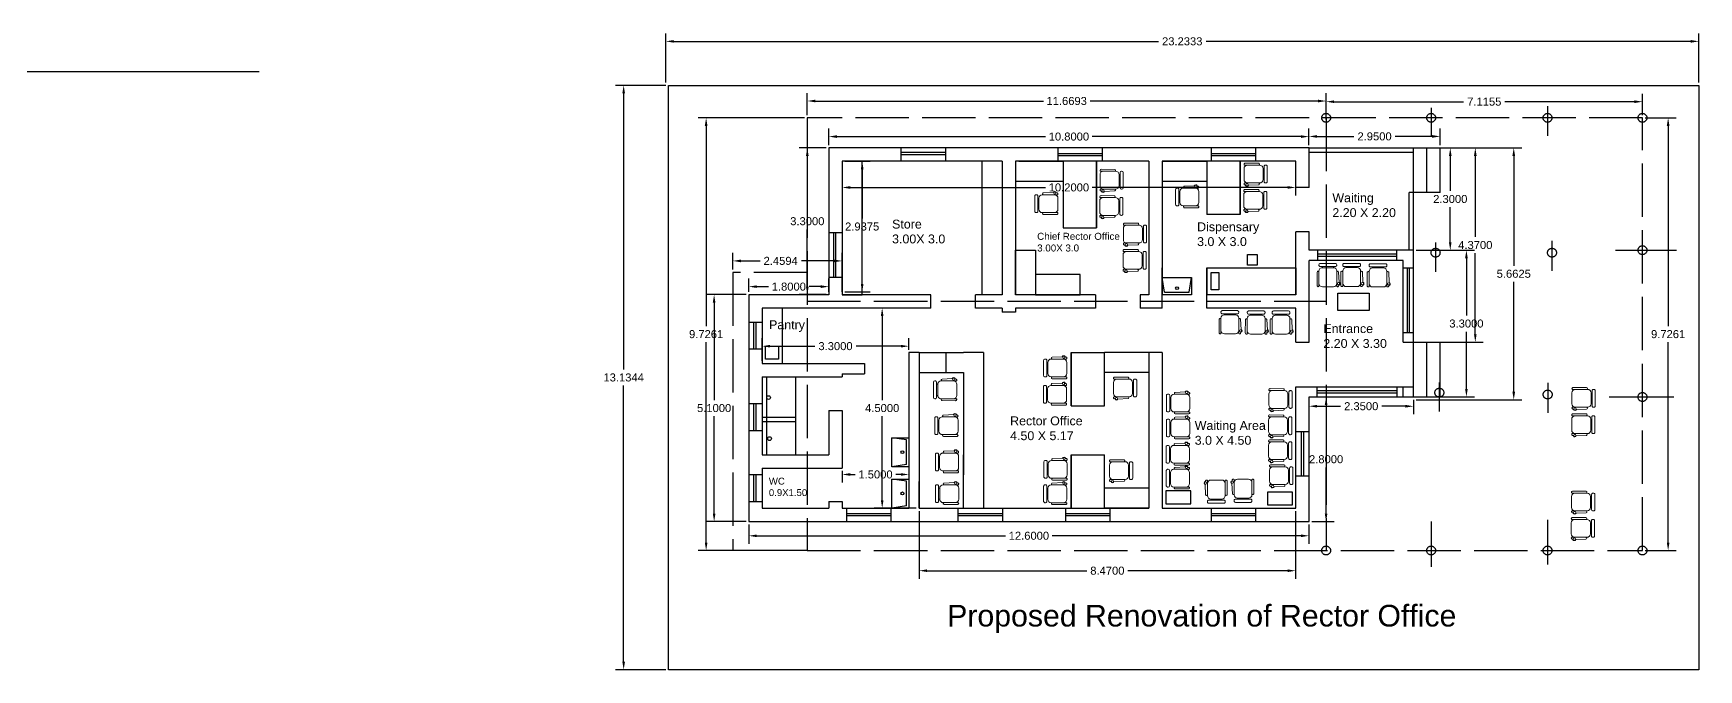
# Model space of a CAD drawing. Header units: inches. Extents: x 3 to 200, y -19 to 31.
# Drawn here: x 64.16 to 101.62, y -6.54 to 7.76 of the extents above; entities that cross this region are included whole.
import ezdxf

# ---------------------------------------------------------------- set-up
doc = ezdxf.new("R2010")
doc.units = ezdxf.units.IN
doc.header["$MEASUREMENT"] = 0
doc.linetypes.add('ACAD_ISO02W100', pattern=[15, 12, -3])
doc.layers.add('FUR', color=32, linetype='Continuous', lineweight=18)
doc.layers.add('FURN', color=10, linetype='Continuous', lineweight=9)
doc.styles.get("Standard").update_dxf_attribs({"font": 'arial.ttf'})
doc.dimstyles.get("Standard").update_dxf_attribs({"dimtxt": 0.18, "dimasz": 0.18, "dimexe": 0.18, "dimexo": 0.0625, "dimgap": 0.09, "dimtad": 0, "dimtih": 1, "dimtoh": 1, "dimdec": 4, "dimzin": 0, "dimdsep": 46, "dimtxsty": 'Standard', "dimcen": 0.09, "dimadec": 0, "dimazin": 0, "dimtfac": 1, "dimtdec": 4, "dimtofl": 0, "dimtmove": 0, "dimatfit": 3, "dimfxl": 1, "dimtolj": 1, "dimtzin": 0, "dimarcsym": 0})

# ---------------------------------------------------------------- blocks, each defined once
blk = doc.blocks.new('CINE CHAIR')
at = {"layer": 'FUR', "color": 48, "lineweight": 0}
for p, q in [((448043.776, 57308.306), (448043.8, 57308.306)), ((448043.776, 57308.058), (448043.8, 57308.058))]:
    blk.add_line(p, q, dxfattribs=at)
blk.add_lwpolyline([(448043.45, 57308.434), (448043.678, 57308.423, -0.388092), (448043.695, 57308.404), (448043.695, 57308.401, -0.414214), (448043.676, 57308.382), (448043.367, 57308.382, -0.414214), (448043.348, 57308.401), (448043.348, 57308.404, -0.491313), (448043.377, 57308.423), (448043.384, 57308.436)], format="xyb", dxfattribs=at)
for points in [[(448043.424, 57308.382), (448043.7, 57308.382, -0.414214), (448043.776, 57308.306), (448043.776, 57308.058, -0.414214), (448043.7, 57307.982), (448043.424, 57307.982, -0.414214), (448043.348, 57308.058), (448043.348, 57308.306, -0.414214)], [(448043.828, 57308.382), (448043.842, 57308.382, -0.414214), (448043.871, 57308.353), (448043.871, 57308.01, -0.414214), (448043.842, 57307.982), (448043.828, 57307.982, -0.414214), (448043.8, 57308.01), (448043.8, 57308.353, -0.414214)], [(448043.379, 57307.938), (448043.678, 57307.94, 0.393133), (448043.695, 57307.959), (448043.695, 57307.963, 0.414214), (448043.676, 57307.982), (448043.367, 57307.982, 0.414214), (448043.348, 57307.963), (448043.348, 57307.966, 0.435766)]]:
    blk.add_lwpolyline(points, format="xyb", close=True, dxfattribs=at)
blk.add_circle((448043.417, 57308.422), 0.0249, dxfattribs=at)
blk.add_arc((448043.417, 57308.422), 0.0356, 19.6628, 156.9494, dxfattribs=at)
blk = doc.blocks.new('*D5')
at = {"color": 0, "linetype": 'ACAD_ISO02W100', "lineweight": -2}
for p, q in [((82.058, 5.252), (82.058, 5.623)), ((92.858, 5.252), (92.858, 5.623)), ((82.238, 5.443), (86.934, 5.443)), ((92.678, 5.443), (87.983, 5.443))]:
    blk.add_line(p, q, dxfattribs=at)
at = {"color": 0, "linetype": 'ACAD_ISO02W100'}
for points in [[(82.238, 5.473), (82.238, 5.413), (82.058, 5.443)], [(92.678, 5.473), (92.678, 5.413), (92.858, 5.443)]]:
    blk.add_solid(points, dxfattribs=at)
at = {"layer": 'Defpoints', "color": 0, "linetype": 'ACAD_ISO02W100'}
for p in [(92.858, 5.443), (82.058, 5.19), (92.858, 5.19)]:
    blk.add_point(p, dxfattribs=at)
at = {"color": 0, "linetype": 'ACAD_ISO02W100', "insert": (87.458, 5.443), "char_height": 0.18, "attachment_point": 5}
blk.add_mtext('\\A1;10.8000', dxfattribs=at)
blk = doc.blocks.new('*D6')
at = {"color": 0, "linetype": 'ACAD_ISO02W100', "lineweight": -2}
for p, q in [((81.996, 5.19), (81.394, 5.19)), ((81.574, 5.01), (81.574, 3.722)), ((81.574, 2.07), (81.574, 3.358)), ((81.996, 1.89), (81.394, 1.89))]:
    blk.add_line(p, q, dxfattribs=at)
at = {"color": 0, "linetype": 'ACAD_ISO02W100'}
for points in [[(81.544, 5.01), (81.604, 5.01), (81.574, 5.19)], [(81.544, 2.07), (81.604, 2.07), (81.574, 1.89)]]:
    blk.add_solid(points, dxfattribs=at)
at = {"layer": 'Defpoints', "color": 0, "linetype": 'ACAD_ISO02W100'}
for p in [(82.058, 5.19), (81.574, 1.89), (82.058, 1.89)]:
    blk.add_point(p, dxfattribs=at)
at = {"color": 0, "linetype": 'ACAD_ISO02W100', "insert": (81.574, 3.54), "char_height": 0.18, "attachment_point": 5}
blk.add_mtext('\\A1;3.3000', dxfattribs=at)
blk = doc.blocks.new('*D7')
at = {"color": 0, "linetype": 'ACAD_ISO02W100', "lineweight": -2}
for p, q in [((80.258, 1.952), (80.258, 2.25)), ((82.058, 1.952), (82.058, 2.25)), ((80.438, 2.07), (80.704, 2.07)), ((81.878, 2.07), (81.613, 2.07))]:
    blk.add_line(p, q, dxfattribs=at)
at = {"color": 0, "linetype": 'ACAD_ISO02W100'}
for points in [[(80.438, 2.1), (80.438, 2.04), (80.258, 2.07)], [(81.878, 2.1), (81.878, 2.04), (82.058, 2.07)]]:
    blk.add_solid(points, dxfattribs=at)
at = {"layer": 'Defpoints', "color": 0, "linetype": 'ACAD_ISO02W100'}
for p in [(80.258, 1.89), (82.058, 2.07), (82.058, 1.89)]:
    blk.add_point(p, dxfattribs=at)
at = {"color": 0, "linetype": 'ACAD_ISO02W100', "insert": (81.158, 2.07), "char_height": 0.18, "attachment_point": 5}
blk.add_mtext('\\A1;1.8000', dxfattribs=at)
blk = doc.blocks.new('*D8')
at = {"color": 0, "linetype": 'ACAD_ISO02W100', "lineweight": -2}
for p, q in [((80.196, 1.89), (79.298, 1.89)), ((79.478, 1.71), (79.478, -0.478)), ((79.478, -3.03), (79.478, -0.842)), ((80.196, -3.21), (79.298, -3.21))]:
    blk.add_line(p, q, dxfattribs=at)
at = {"color": 0, "linetype": 'ACAD_ISO02W100'}
for points in [[(79.448, 1.71), (79.508, 1.71), (79.478, 1.89)], [(79.448, -3.03), (79.508, -3.03), (79.478, -3.21)]]:
    blk.add_solid(points, dxfattribs=at)
at = {"layer": 'Defpoints', "color": 0, "linetype": 'ACAD_ISO02W100'}
for p in [(79.478, 1.89), (80.258, 1.89), (80.258, -3.21)]:
    blk.add_point(p, dxfattribs=at)
at = {"color": 0, "linetype": 'ACAD_ISO02W100', "insert": (79.478, -0.66), "char_height": 0.18, "attachment_point": 5}
blk.add_mtext('\\A1;5.1000', dxfattribs=at)
blk = doc.blocks.new('*D9')
at = {"color": 0, "linetype": 'ACAD_ISO02W100', "lineweight": -2}
for p, q in [((80.258, -3.273), (80.258, -3.71)), ((92.858, -3.273), (92.858, -3.71)), ((80.438, -3.53), (86.034, -3.53)), ((92.678, -3.53), (87.083, -3.53))]:
    blk.add_line(p, q, dxfattribs=at)
at = {"color": 0, "linetype": 'ACAD_ISO02W100'}
for points in [[(80.438, -3.5), (80.438, -3.56), (80.258, -3.53)], [(92.678, -3.5), (92.678, -3.56), (92.858, -3.53)]]:
    blk.add_solid(points, dxfattribs=at)
at = {"layer": 'Defpoints', "color": 0, "linetype": 'ACAD_ISO02W100'}
for p in [(80.258, -3.21), (92.858, -3.21), (92.858, -3.53)]:
    blk.add_point(p, dxfattribs=at)
at = {"color": 0, "linetype": 'ACAD_ISO02W100', "insert": (86.558, -3.53), "char_height": 0.18, "attachment_point": 5}
blk.add_mtext('\\A1;12.6000', dxfattribs=at)
blk = doc.blocks.new('*D10')
at = {"color": 0, "linetype": 'ACAD_ISO02W100', "lineweight": -2}
for p, q in [((92.921, -0.41), (93.423, -0.41)), ((93.243, -0.59), (93.243, -1.628)), ((93.243, -3.03), (93.243, -1.992)), ((92.921, -3.21), (93.423, -3.21))]:
    blk.add_line(p, q, dxfattribs=at)
at = {"color": 0, "linetype": 'ACAD_ISO02W100'}
for points in [[(93.213, -0.59), (93.273, -0.59), (93.243, -0.41)], [(93.213, -3.03), (93.273, -3.03), (93.243, -3.21)]]:
    blk.add_solid(points, dxfattribs=at)
at = {"layer": 'Defpoints', "color": 0, "linetype": 'ACAD_ISO02W100'}
for p in [(92.858, -0.41), (92.858, -3.21), (93.243, -3.21)]:
    blk.add_point(p, dxfattribs=at)
at = {"color": 0, "linetype": 'ACAD_ISO02W100', "insert": (93.243, -1.81), "char_height": 0.18, "attachment_point": 5}
blk.add_mtext('\\A1;2.8000', dxfattribs=at)
blk = doc.blocks.new('*D11')
at = {"color": 0, "linetype": 'ACAD_ISO02W100', "lineweight": -2}
for p, q in [((92.858, -0.473), (92.858, -0.798)), ((93.038, -0.618), (93.569, -0.618)), ((95.028, -0.618), (94.498, -0.618)), ((95.208, -0.473), (95.208, -0.798))]:
    blk.add_line(p, q, dxfattribs=at)
at = {"color": 0, "linetype": 'ACAD_ISO02W100'}
for points in [[(93.038, -0.588), (93.038, -0.648), (92.858, -0.618)], [(95.028, -0.588), (95.028, -0.648), (95.208, -0.618)]]:
    blk.add_solid(points, dxfattribs=at)
at = {"layer": 'Defpoints', "color": 0, "linetype": 'ACAD_ISO02W100'}
for p in [(92.858, -0.41), (95.208, -0.41), (95.208, -0.618)]:
    blk.add_point(p, dxfattribs=at)
at = {"color": 0, "linetype": 'ACAD_ISO02W100', "insert": (94.033, -0.618), "char_height": 0.18, "attachment_point": 5}
blk.add_mtext('\\A1;2.3500', dxfattribs=at)
blk = doc.blocks.new('*D12')
at = {"color": 0, "linetype": 'ACAD_ISO02W100', "lineweight": -2}
for p, q in [((95.271, 5.19), (96.779, 5.19)), ((96.599, 5.01), (96.599, 3.187)), ((96.599, 1), (96.599, 2.823)), ((95.271, 0.82), (96.779, 0.82))]:
    blk.add_line(p, q, dxfattribs=at)
at = {"color": 0, "linetype": 'ACAD_ISO02W100'}
for points in [[(96.569, 5.01), (96.629, 5.01), (96.599, 5.19)], [(96.569, 1), (96.629, 1), (96.599, 0.82)]]:
    blk.add_solid(points, dxfattribs=at)
at = {"layer": 'Defpoints', "color": 0, "linetype": 'ACAD_ISO02W100'}
for p in [(95.208, 5.19), (96.599, 5.19), (95.208, 0.82)]:
    blk.add_point(p, dxfattribs=at)
at = {"color": 0, "linetype": 'ACAD_ISO02W100', "insert": (96.599, 3.005), "char_height": 0.18, "attachment_point": 5}
blk.add_mtext('\\A1;4.3700', dxfattribs=at)
blk = doc.blocks.new('*D13')
at = {"color": 0, "linetype": 'ACAD_ISO02W100', "lineweight": -2}
for p, q in [((92.858, 5.252), (92.858, 5.627)), ((95.808, 5.252), (95.808, 5.627)), ((93.038, 5.447), (93.869, 5.447)), ((95.628, 5.447), (94.798, 5.447))]:
    blk.add_line(p, q, dxfattribs=at)
at = {"color": 0, "linetype": 'ACAD_ISO02W100'}
for points in [[(93.038, 5.477), (93.038, 5.417), (92.858, 5.447)], [(95.628, 5.477), (95.628, 5.417), (95.808, 5.447)]]:
    blk.add_solid(points, dxfattribs=at)
at = {"layer": 'Defpoints', "color": 0, "linetype": 'ACAD_ISO02W100'}
for p in [(95.808, 5.447), (92.858, 5.19), (95.808, 5.19)]:
    blk.add_point(p, dxfattribs=at)
at = {"color": 0, "linetype": 'ACAD_ISO02W100', "insert": (94.333, 5.447), "char_height": 0.18, "attachment_point": 5}
blk.add_mtext('\\A1;2.9500', dxfattribs=at)
blk = doc.blocks.new('*D14')
at = {"color": 0, "linetype": 'ACAD_ISO02W100', "lineweight": -2}
for p, q in [((95.271, 5.19), (96.216, 5.19)), ((96.036, 5.01), (96.036, 4.222)), ((96.036, 3.07), (96.036, 3.858)), ((95.271, 2.89), (96.216, 2.89))]:
    blk.add_line(p, q, dxfattribs=at)
at = {"color": 0, "linetype": 'ACAD_ISO02W100'}
for points in [[(96.006, 5.01), (96.066, 5.01), (96.036, 5.19)], [(96.006, 3.07), (96.066, 3.07), (96.036, 2.89)]]:
    blk.add_solid(points, dxfattribs=at)
at = {"layer": 'Defpoints', "color": 0, "linetype": 'ACAD_ISO02W100'}
for p in [(95.208, 5.19), (96.036, 5.19), (95.208, 2.89)]:
    blk.add_point(p, dxfattribs=at)
at = {"color": 0, "linetype": 'ACAD_ISO02W100', "insert": (96.036, 4.04), "char_height": 0.18, "attachment_point": 5}
blk.add_mtext('\\A1;2.3000', dxfattribs=at)
blk = doc.blocks.new('*D15')
at = {"color": 0, "linetype": 'ACAD_ISO02W100', "lineweight": -2}
for p, q in [((93.243, 5.928), (93.243, 6.408)), ((100.358, 5.928), (100.358, 6.408)), ((93.423, 6.228), (96.337, 6.228)), ((100.178, 6.228), (97.264, 6.228))]:
    blk.add_line(p, q, dxfattribs=at)
at = {"color": 0, "linetype": 'ACAD_ISO02W100'}
for points in [[(93.423, 6.258), (93.423, 6.198), (93.243, 6.228)], [(100.178, 6.258), (100.178, 6.198), (100.358, 6.228)]]:
    blk.add_solid(points, dxfattribs=at)
at = {"layer": 'Defpoints', "color": 0, "linetype": 'ACAD_ISO02W100'}
for p in [(100.358, 6.228), (93.243, 5.865), (100.358, 5.865)]:
    blk.add_point(p, dxfattribs=at)
at = {"color": 0, "linetype": 'ACAD_ISO02W100', "insert": (96.801, 6.228), "char_height": 0.18, "attachment_point": 5}
blk.add_mtext('\\A1;7.1155', dxfattribs=at)
blk = doc.blocks.new('*D16')
at = {"color": 0, "linetype": 'ACAD_ISO02W100', "lineweight": -2}
for p, q in [((100.421, 5.865), (101.116, 5.865)), ((100.936, 5.685), (100.936, 1.184)), ((100.936, -3.681), (100.936, 0.82)), ((100.421, -3.861), (101.116, -3.861))]:
    blk.add_line(p, q, dxfattribs=at)
at = {"color": 0, "linetype": 'ACAD_ISO02W100'}
for points in [[(100.906, 5.685), (100.966, 5.685), (100.936, 5.865)], [(100.906, -3.681), (100.966, -3.681), (100.936, -3.861)]]:
    blk.add_solid(points, dxfattribs=at)
at = {"layer": 'Defpoints', "color": 0, "linetype": 'ACAD_ISO02W100'}
for p in [(100.358, 5.865), (100.358, -3.861), (100.936, -3.861)]:
    blk.add_point(p, dxfattribs=at)
at = {"color": 0, "linetype": 'ACAD_ISO02W100', "insert": (100.936, 1.002), "char_height": 0.18, "attachment_point": 5}
blk.add_mtext('\\A1;9.7261', dxfattribs=at)
blk = doc.blocks.new('*D22')
at = {"color": 0, "linetype": 'ACAD_ISO02W100', "lineweight": -2}
for p, q in [((95.333, 2.89), (96.579, 2.89)), ((96.399, 2.71), (96.399, 1.422)), ((96.399, -0.23), (96.399, 1.058)), ((95.333, -0.41), (96.579, -0.41))]:
    blk.add_line(p, q, dxfattribs=at)
at = {"color": 0, "linetype": 'ACAD_ISO02W100'}
for points in [[(96.369, 2.71), (96.429, 2.71), (96.399, 2.89)], [(96.369, -0.23), (96.429, -0.23), (96.399, -0.41)]]:
    blk.add_solid(points, dxfattribs=at)
at = {"layer": 'Defpoints', "color": 0, "linetype": 'ACAD_ISO02W100'}
for p in [(95.271, 2.89), (95.271, -0.41), (96.399, -0.41)]:
    blk.add_point(p, dxfattribs=at)
at = {"color": 0, "linetype": 'ACAD_ISO02W100', "insert": (96.399, 1.24), "char_height": 0.18, "attachment_point": 5}
blk.add_mtext('\\A1;3.3000', dxfattribs=at)
blk = doc.blocks.new('*D23')
at = {"color": 0, "linetype": 'ACAD_ISO02W100', "lineweight": -2}
for p, q in [((81.574, 5.928), (81.574, 6.423)), ((93.243, 5.828), (93.243, 6.423)), ((81.754, 6.243), (86.883, 6.243)), ((93.063, 6.243), (87.933, 6.243))]:
    blk.add_line(p, q, dxfattribs=at)
at = {"color": 0, "linetype": 'ACAD_ISO02W100'}
for points in [[(81.754, 6.273), (81.754, 6.213), (81.574, 6.243)], [(93.063, 6.273), (93.063, 6.213), (93.243, 6.243)]]:
    blk.add_solid(points, dxfattribs=at)
at = {"layer": 'Defpoints', "color": 0, "linetype": 'ACAD_ISO02W100'}
for p in [(93.243, 6.243), (81.574, 5.865), (93.243, 5.765)]:
    blk.add_point(p, dxfattribs=at)
at = {"color": 0, "linetype": 'ACAD_ISO02W100', "insert": (87.408, 6.243), "char_height": 0.18, "attachment_point": 5}
blk.add_mtext('\\A1;11.6693', dxfattribs=at)
blk = doc.blocks.new('*D24')
at = {"color": 0, "linetype": 'ACAD_ISO02W100', "lineweight": -2}
for p, q in [((81.511, 5.865), (79.118, 5.865)), ((79.298, 5.685), (79.298, 1.184)), ((79.298, -3.681), (79.298, 0.82)), ((81.511, -3.861), (79.118, -3.861))]:
    blk.add_line(p, q, dxfattribs=at)
at = {"color": 0, "linetype": 'ACAD_ISO02W100'}
for points in [[(79.268, 5.685), (79.328, 5.685), (79.298, 5.865)], [(79.268, -3.681), (79.328, -3.681), (79.298, -3.861)]]:
    blk.add_solid(points, dxfattribs=at)
at = {"layer": 'Defpoints', "color": 0, "linetype": 'ACAD_ISO02W100'}
for p in [(81.574, 5.865), (79.298, -3.861), (81.574, -3.861)]:
    blk.add_point(p, dxfattribs=at)
at = {"color": 0, "linetype": 'ACAD_ISO02W100', "insert": (79.298, 1.002), "char_height": 0.18, "attachment_point": 5}
blk.add_mtext('\\A1;9.7261', dxfattribs=at)
blk = doc.blocks.new('*D25')
at = {"color": 0, "linetype": 'ACAD_ISO02W100', "lineweight": -2}
for p, q in [((79.899, 2.453), (79.899, 2.829)), ((80.079, 2.649), (80.51, 2.649)), ((82.178, 2.649), (81.44, 2.649)), ((82.358, 1.952), (82.358, 2.829))]:
    blk.add_line(p, q, dxfattribs=at)
at = {"color": 0, "linetype": 'ACAD_ISO02W100'}
for points in [[(80.079, 2.679), (80.079, 2.619), (79.899, 2.649)], [(82.178, 2.679), (82.178, 2.619), (82.358, 2.649)]]:
    blk.add_solid(points, dxfattribs=at)
at = {"layer": 'Defpoints', "color": 0, "linetype": 'ACAD_ISO02W100'}
for p in [(82.358, 2.649), (79.899, 2.391), (82.358, 1.89)]:
    blk.add_point(p, dxfattribs=at)
at = {"color": 0, "linetype": 'ACAD_ISO02W100', "insert": (80.975, 2.649), "char_height": 0.18, "attachment_point": 5}
blk.add_mtext('\\A1;2.4594', dxfattribs=at)
blk = doc.blocks.new('*D26')
at = {"color": 0, "linetype": 'ACAD_ISO02W100', "lineweight": -2}
for p, q in [((95.333, 5.19), (97.644, 5.19)), ((97.464, 5.01), (97.464, 2.541)), ((97.464, -0.293), (97.464, 2.177)), ((95.271, -0.473), (97.644, -0.473))]:
    blk.add_line(p, q, dxfattribs=at)
at = {"color": 0, "linetype": 'ACAD_ISO02W100'}
for points in [[(97.434, 5.01), (97.494, 5.01), (97.464, 5.19)], [(97.434, -0.293), (97.494, -0.293), (97.464, -0.473)]]:
    blk.add_solid(points, dxfattribs=at)
at = {"layer": 'Defpoints', "color": 0, "linetype": 'ACAD_ISO02W100'}
for p in [(95.271, 5.19), (95.208, -0.473), (97.464, -0.473)]:
    blk.add_point(p, dxfattribs=at)
at = {"color": 0, "linetype": 'ACAD_ISO02W100', "insert": (97.464, 2.359), "char_height": 0.18, "attachment_point": 5}
blk.add_mtext('\\A1;5.6625', dxfattribs=at)
blk = doc.blocks.new('*D27')
at = {"color": 0, "linetype": 'ACAD_ISO02W100', "lineweight": -2}
for p, q in [((84.088, -2.973), (84.088, -4.495)), ((92.558, -2.973), (92.558, -4.495)), ((84.268, -4.315), (87.86, -4.315)), ((92.378, -4.315), (88.787, -4.315))]:
    blk.add_line(p, q, dxfattribs=at)
at = {"color": 0, "linetype": 'ACAD_ISO02W100'}
for points in [[(84.268, -4.285), (84.268, -4.345), (84.088, -4.315)], [(92.378, -4.285), (92.378, -4.345), (92.558, -4.315)]]:
    blk.add_solid(points, dxfattribs=at)
at = {"layer": 'Defpoints', "color": 0, "linetype": 'ACAD_ISO02W100'}
for p in [(84.088, -2.91), (92.558, -2.91), (92.558, -4.315)]:
    blk.add_point(p, dxfattribs=at)
at = {"color": 0, "linetype": 'ACAD_ISO02W100', "insert": (88.323, -4.315), "char_height": 0.18, "attachment_point": 5}
blk.add_mtext('\\A1;8.4700', dxfattribs=at)
blk = doc.blocks.new('*D28')
at = {"color": 0, "linetype": 'ACAD_ISO02W100', "lineweight": -2}
for p, q in [((84.292, 1.59), (83.078, 1.59)), ((83.258, 1.41), (83.258, -0.478)), ((83.258, -2.73), (83.258, -0.842)), ((84.026, -2.91), (83.078, -2.91))]:
    blk.add_line(p, q, dxfattribs=at)
at = {"color": 0, "linetype": 'ACAD_ISO02W100'}
for points in [[(83.228, 1.41), (83.288, 1.41), (83.258, 1.59)], [(83.228, -2.73), (83.288, -2.73), (83.258, -2.91)]]:
    blk.add_solid(points, dxfattribs=at)
at = {"layer": 'Defpoints', "color": 0, "linetype": 'ACAD_ISO02W100'}
for p in [(83.258, 1.59), (84.355, 1.59), (84.088, -2.91)]:
    blk.add_point(p, dxfattribs=at)
at = {"color": 0, "linetype": 'ACAD_ISO02W100', "insert": (83.258, -0.66), "char_height": 0.18, "attachment_point": 5}
blk.add_mtext('\\A1;4.5000', dxfattribs=at)
blk = doc.blocks.new('*D29')
at = {"color": 0, "linetype": 'ACAD_ISO02W100', "lineweight": -2}
for p, q in [((82.421, 4.89), (82.988, 4.89)), ((82.808, 4.71), (82.808, 3.603)), ((82.808, 2.132), (82.808, 3.239)), ((82.421, 1.952), (82.988, 1.952))]:
    blk.add_line(p, q, dxfattribs=at)
at = {"color": 0, "linetype": 'ACAD_ISO02W100'}
for points in [[(82.778, 4.71), (82.838, 4.71), (82.808, 4.89)], [(82.778, 2.132), (82.838, 2.132), (82.808, 1.952)]]:
    blk.add_solid(points, dxfattribs=at)
at = {"layer": 'Defpoints', "color": 0, "linetype": 'ACAD_ISO02W100'}
for p in [(82.358, 4.89), (82.358, 1.952), (82.808, 1.952)]:
    blk.add_point(p, dxfattribs=at)
at = {"color": 0, "linetype": 'ACAD_ISO02W100', "insert": (82.808, 3.421), "char_height": 0.18, "attachment_point": 5}
blk.add_mtext('\\A1;2.9375', dxfattribs=at)
blk = doc.blocks.new('*D30')
at = {"color": 0, "linetype": 'ACAD_ISO02W100', "lineweight": -2}
for p, q in [((82.358, 4.827), (82.358, 4.12)), ((92.558, 4.827), (92.558, 4.12)), ((82.538, 4.3), (86.934, 4.3)), ((92.378, 4.3), (87.983, 4.3))]:
    blk.add_line(p, q, dxfattribs=at)
at = {"color": 0, "linetype": 'ACAD_ISO02W100'}
for points in [[(82.538, 4.33), (82.538, 4.27), (82.358, 4.3)], [(92.378, 4.33), (92.378, 4.27), (92.558, 4.3)]]:
    blk.add_solid(points, dxfattribs=at)
at = {"layer": 'Defpoints', "color": 0, "linetype": 'ACAD_ISO02W100'}
for p in [(82.358, 4.89), (92.558, 4.89), (92.558, 4.3)]:
    blk.add_point(p, dxfattribs=at)
at = {"color": 0, "linetype": 'ACAD_ISO02W100', "insert": (87.458, 4.3), "char_height": 0.18, "attachment_point": 5}
blk.add_mtext('\\A1;10.2000', dxfattribs=at)
blk = doc.blocks.new('*D31')
at = {"color": 0, "linetype": 'ACAD_ISO02W100', "lineweight": -2}
for p, q in [((80.558, 0.402), (80.558, 0.912)), ((83.858, 0.652), (83.858, 0.912)), ((80.738, 0.732), (81.745, 0.732)), ((83.678, 0.732), (82.672, 0.732))]:
    blk.add_line(p, q, dxfattribs=at)
at = {"color": 0, "linetype": 'ACAD_ISO02W100'}
for points in [[(80.738, 0.762), (80.738, 0.702), (80.558, 0.732)], [(83.678, 0.762), (83.678, 0.702), (83.858, 0.732)]]:
    blk.add_solid(points, dxfattribs=at)
at = {"layer": 'Defpoints', "color": 0, "linetype": 'ACAD_ISO02W100'}
for p in [(80.558, 0.732), (83.858, 0.59), (80.558, 0.34)]:
    blk.add_point(p, dxfattribs=at)
at = {"color": 0, "linetype": 'ACAD_ISO02W100', "insert": (82.208, 0.732), "char_height": 0.18, "attachment_point": 5}
blk.add_mtext('\\A1;3.3000', dxfattribs=at)
blk = doc.blocks.new('*D32')
at = {"color": 0, "linetype": 'ACAD_ISO02W100', "lineweight": -2}
for p, q in [((78.39, 6.595), (77.263, 6.595)), ((77.443, 6.415), (77.443, 0.21)), ((77.443, -6.36), (77.443, -0.154)), ((78.39, -6.54), (77.263, -6.54))]:
    blk.add_line(p, q, dxfattribs=at)
at = {"color": 0, "linetype": 'ACAD_ISO02W100'}
for points in [[(77.413, 6.415), (77.473, 6.415), (77.443, 6.595)], [(77.413, -6.36), (77.473, -6.36), (77.443, -6.54)]]:
    blk.add_solid(points, dxfattribs=at)
at = {"layer": 'Defpoints', "color": 0, "linetype": 'ACAD_ISO02W100'}
for p in [(78.453, 6.595), (77.443, -6.54), (78.453, -6.54)]:
    blk.add_point(p, dxfattribs=at)
at = {"color": 0, "linetype": 'ACAD_ISO02W100', "insert": (77.443, 0.028), "char_height": 0.18, "attachment_point": 5}
blk.add_mtext('\\A1;13.1344', dxfattribs=at)
blk = doc.blocks.new('*D33')
at = {"color": 0, "linetype": 'ACAD_ISO02W100', "lineweight": -2}
for p, q in [((78.39, 6.657), (78.39, 7.764)), ((78.57, 7.584), (89.472, 7.584)), ((101.444, 7.584), (90.542, 7.584)), ((101.624, 6.657), (101.624, 7.764))]:
    blk.add_line(p, q, dxfattribs=at)
at = {"color": 0, "linetype": 'ACAD_ISO02W100'}
for points in [[(78.57, 7.614), (78.57, 7.554), (78.39, 7.584)], [(101.444, 7.614), (101.444, 7.554), (101.624, 7.584)]]:
    blk.add_solid(points, dxfattribs=at)
at = {"layer": 'Defpoints', "color": 0, "linetype": 'ACAD_ISO02W100'}
for p in [(101.624, 7.584), (78.39, 6.595), (101.624, 6.595)]:
    blk.add_point(p, dxfattribs=at)
at = {"color": 0, "linetype": 'ACAD_ISO02W100', "insert": (90.007, 7.584), "char_height": 0.18, "attachment_point": 5}
blk.add_mtext('\\A1;23.2333', dxfattribs=at)
blk = doc.blocks.new('*D34')
at = {"color": 0, "linetype": 'ACAD_ISO02W100', "lineweight": -2}
for p, q in [((82.358, -2.073), (82.358, -2.332)), ((82.538, -2.152), (82.654, -2.152)), ((83.678, -2.152), (83.563, -2.152)), ((83.858, -2.045), (83.858, -2.332))]:
    blk.add_line(p, q, dxfattribs=at)
at = {"color": 0, "linetype": 'ACAD_ISO02W100'}
for points in [[(82.538, -2.122), (82.538, -2.182), (82.358, -2.152)], [(83.678, -2.122), (83.678, -2.182), (83.858, -2.152)]]:
    blk.add_solid(points, dxfattribs=at)
at = {"layer": 'Defpoints', "color": 0, "linetype": 'ACAD_ISO02W100'}
for p in [(82.358, -2.01), (83.858, -1.982), (83.858, -2.152)]:
    blk.add_point(p, dxfattribs=at)
at = {"color": 0, "linetype": 'ACAD_ISO02W100', "insert": (83.108, -2.152), "char_height": 0.18, "attachment_point": 5}
blk.add_mtext('\\A1;1.5000', dxfattribs=at)

msp = doc.modelspace()

# ---------------------------------------------------------------- linework, layer by layer
for p, q in [((51.37501, 6.90327), (69.24229, 6.90327)), ((92.85849, 5.18987), (82.05849, 5.18987)), ((82.05849, 5.18987), (82.05849, 1.88987)), ((85.95849, 4.88987), (82.35849, 4.88987)), ((82.35849, 4.88987), (82.35849, 1.88987)), ((83.68685, 4.88987), (83.68685, 5.18987)), ((84.68685, 5.08196), (83.68685, 5.08196)), ((84.68685, 5.03196), (83.68685, 5.03196)), ((84.68685, 4.88987), (84.68685, 5.18987)), ((85.95849, 4.88987), (85.95849, 2.08987)), ((89.25849, 4.88987), (86.25849, 4.88987)), ((86.25849, 4.88987), (86.25849, 2.08987)), ((87.21378, 4.88987), (87.21378, 5.18987)), ((88.21378, 5.05773), (87.21378, 5.05773)), ((88.21378, 5.00773), (87.21378, 5.00773)), ((88.21378, 4.88987), (88.21378, 5.18987)), ((89.25849, 4.88987), (89.25849, 2.08987)), ((92.55849, 4.88987), (89.55849, 4.88987)), ((89.55849, 4.88987), (89.55849, 2.08987)), ((92.55849, 4.88987), (90.55849, 4.88987)), ((90.66237, 4.88987), (90.66237, 5.18987)), ((91.66237, 5.05773), (90.66237, 5.05773)), ((91.66237, 5.00773), (90.66237, 5.00773)), ((91.66237, 4.88987), (91.66237, 5.18987)), ((92.55849, 4.30016), (92.55849, 4.88987)), ((92.85849, 4.30016), (92.85849, 5.18987)), ((92.85849, 5.18987), (95.48159, 5.18987)), ((92.85849, 5.08987), (95.20849, 5.08987)), ((95.20849, 5.18987), (95.80849, 5.18987)), ((95.20849, 2.88987), (95.20849, 5.18987)), ((95.50849, 4.18987), (95.50849, 5.18987)), ((95.80849, 4.18987), (95.80849, 5.18987)), ((92.85849, 4.30016), (92.55849, 4.30016)), ((95.10849, 2.88987), (95.10849, 4.18987)), ((95.80849, 4.18987), (95.10849, 4.18987)), ((82.35849, 3.27664), (82.05849, 3.27664)), ((82.16841, 2.27664), (82.16841, 3.27664)), ((82.21841, 2.27664), (82.21841, 3.27664)), ((92.55849, 1.88987), (92.55849, 3.30016)), ((92.85849, 3.30016), (92.55849, 3.30016)), ((92.85849, 2.88987), (92.85849, 3.30016)), ((95.20849, 2.88987), (92.85849, 2.88987)), ((92.85849, 0.81987), (92.85849, 2.65987)), ((94.97849, 2.65987), (92.85849, 2.65987)), ((93.04904, 2.88987), (93.04904, 2.65987)), ((94.82471, 2.79866), (93.04904, 2.79866)), ((94.82471, 2.74866), (93.04904, 2.74866)), ((94.82471, 2.88987), (94.82471, 2.65987)), ((94.97849, 0.81987), (94.97849, 2.65987)), ((95.20849, 0.81987), (95.20849, 2.88987)), ((82.35849, 2.27664), (82.05849, 2.27664)), ((89.60981, 1.94571), (89.55849, 2.27672)), ((90.16623, 1.94571), (90.21472, 2.27672)), ((95.20849, 2.48876), (94.97849, 2.48876)), ((95.07155, 1.03085), (95.07155, 2.48876)), ((95.12155, 1.03085), (95.12155, 2.48876)), ((82.05849, 1.88987), (80.25849, 1.88987)), ((80.25849, 1.88987), (80.25849, -3.21013)), ((84.35493, 1.88987), (82.35849, 1.88987)), ((84.35493, 1.58987), (84.35493, 1.88987)), ((85.95849, 1.88987), (85.35493, 1.88987)), ((85.35493, 1.58987), (85.35493, 1.88987)), ((85.95849, 2.08987), (85.95849, 1.88987)), ((86.25849, 2.08987), (86.25849, 1.88987)), ((88.05849, 1.88987), (86.25849, 1.88987)), ((88.05849, 1.88987), (88.05849, 1.58987)), ((89.25849, 1.88987), (89.05849, 1.88987)), ((89.05849, 1.88987), (89.05849, 1.58987)), ((89.25849, 2.08987), (89.25849, 1.88987)), ((89.55849, 2.08987), (89.55849, 1.88987)), ((89.60981, 1.94571), (90.16623, 1.94571)), ((92.55849, 1.88987), (90.55849, 1.88987)), ((82.05849, 1.58987), (80.55849, 1.58987)), ((80.55849, 1.58987), (80.55849, 0.33987)), ((81.00849, 1.58987), (81.00849, 0.33987)), ((84.35493, 1.58987), (82.05849, 1.58987)), ((85.95849, 1.58987), (85.35493, 1.58987)), ((85.95849, 1.58987), (85.95849, 1.49393)), ((88.05849, 1.58987), (86.25849, 1.58987)), ((86.25849, 1.58987), (86.25849, 1.49393)), ((89.55849, 1.58987), (89.05849, 1.58987)), ((92.55849, 1.58987), (90.55849, 1.58987)), ((92.55849, 0.81987), (92.55849, 1.58987)), ((80.25849, 1.27481), (80.55849, 1.27481)), ((80.37063, 0.67481), (80.37063, 1.27481)), ((80.42063, 0.67481), (80.42063, 1.27481)), ((86.25849, 1.49393), (85.95849, 1.49393)), ((92.55849, 0.81987), (92.85849, 0.81987)), ((95.20849, 1.03085), (94.97849, 1.03085)), ((94.97849, 0.81987), (95.20849, 0.81987)), ((95.20849, 0.81987), (95.80849, 0.81987)), ((95.20849, -0.18013), (95.20849, 0.81987)), ((95.50849, -0.41013), (95.50849, 0.81987)), ((95.80849, -0.41013), (95.80849, 0.81987)), ((80.25849, 0.67481), (80.55849, 0.67481)), ((84.08849, 0.58987), (83.85849, 0.58987)), ((83.85849, 0.58987), (83.85849, -2.91013)), ((84.08849, 0.58987), (84.08849, -2.91013)), ((84.68849, 0.58987), (84.68849, 0.13987)), ((89.25849, 0.58987), (89.25849, -2.91013)), ((89.55849, 0.58987), (89.25849, 0.58987)), ((89.55849, 0.58987), (89.55849, -2.91013)), ((80.55849, 0.33987), (82.85849, 0.33987)), ((80.55849, 0.03987), (80.55849, -1.71013)), ((80.55849, 0.03987), (82.35849, 0.03987)), ((80.65849, 0.03987), (80.65849, -1.71013)), ((81.30849, 0.03987), (81.30849, -1.71013)), ((82.35849, 0.10987), (82.35849, 0.03987)), ((82.35849, 0.10987), (82.85849, 0.10987)), ((82.85849, 0.33987), (82.85849, 0.10987)), ((92.55849, -2.91013), (92.55849, -0.18013)), ((92.55849, -0.18013), (95.20849, -0.18013)), ((92.85849, -0.18013), (95.20849, -0.18013)), ((93.03513, -0.18013), (93.03513, -0.41013)), ((94.83264, -0.27156), (93.03513, -0.27156)), ((94.83264, -0.32156), (93.03513, -0.32156)), ((94.83264, -0.18013), (94.83264, -0.41013)), ((94.97849, -0.41013), (94.97849, -0.18013)), ((95.20849, -0.41013), (95.20849, -0.18013)), ((80.25849, -0.55966), (80.55849, -0.55966)), ((80.37063, -1.15966), (80.37063, -0.55966)), ((80.42063, -1.15966), (80.42063, -0.55966)), ((82.05849, -0.71013), (82.05849, -1.71013)), ((82.05849, -0.71013), (82.35849, -0.71013)), ((82.35849, -0.71013), (82.35849, -2.01013)), ((92.85849, -3.21013), (92.85849, -0.41013)), ((92.85849, -3.21013), (92.85849, -0.41013)), ((92.85849, -0.41013), (95.20849, -0.41013)), ((95.20849, -0.41013), (95.50849, -0.41013)), ((95.50849, -0.41013), (95.80849, -0.41013)), ((80.55849, -0.86013), (81.30849, -0.86013)), ((80.55849, -0.96013), (81.30849, -0.96013)), ((80.25849, -1.15966), (80.55849, -1.15966)), ((83.80265, -1.37476), (83.47164, -1.32626)), ((83.80265, -1.93118), (83.80265, -1.37476)), ((92.85849, -1.19272), (92.55849, -1.19272)), ((92.69033, -2.19272), (92.69033, -1.19272)), ((92.74033, -2.19272), (92.74033, -1.19272)), ((80.55849, -1.71013), (82.05849, -1.71013)), ((80.25849, -2.156), (80.55849, -2.156)), ((80.37063, -2.756), (80.37063, -2.156)), ((80.42063, -2.756), (80.42063, -2.156)), ((80.55849, -2.01013), (80.55849, -2.91013)), ((80.55849, -2.01013), (82.35849, -2.01013)), ((83.80265, -1.93118), (83.47164, -1.98249)), ((92.85849, -2.19272), (92.55849, -2.19272)), ((83.80265, -2.3024), (83.47164, -2.2539)), ((83.80265, -2.85882), (83.80265, -2.3024)), ((80.25849, -2.756), (80.55849, -2.756)), ((80.55849, -2.91013), (82.05849, -2.91013)), ((82.05849, -2.76013), (82.05849, -2.91013)), ((82.05849, -2.76013), (82.35849, -2.76013)), ((82.35849, -2.76013), (82.35849, -2.91013)), ((82.35849, -2.91013), (83.85849, -2.91013)), ((82.35849, -2.91013), (82.65849, -2.91013)), ((82.35849, -2.91013), (83.85849, -2.91013)), ((82.46293, -3.21013), (82.46293, -2.91013)), ((82.65849, -2.91013), (82.95849, -2.91013)), ((83.46293, -3.21013), (83.46293, -2.91013)), ((83.80265, -2.85882), (83.47164, -2.91013)), ((84.08849, -2.91013), (84.32557, -2.91013)), ((84.08849, -2.91013), (84.32557, -2.91013)), ((84.32557, -2.91013), (85.95849, -2.91013)), ((84.96979, -3.21013), (84.96979, -2.91013)), ((85.32557, -2.91013), (85.95849, -2.91013)), ((85.95849, -2.91013), (89.25849, -2.91013)), ((85.96979, -3.21013), (85.96979, -2.91013)), ((87.38527, -3.21013), (87.38527, -2.91013)), ((88.38527, -3.21013), (88.38527, -2.91013)), ((89.55849, -2.91013), (92.55849, -2.91013)), ((90.66237, -3.21013), (90.66237, -2.91013)), ((91.66237, -3.21013), (91.66237, -2.91013)), ((80.25849, -3.21013), (84.32557, -3.21013)), ((83.46293, -3.03295), (82.46293, -3.03295)), ((83.46293, -3.08295), (82.46293, -3.08295)), ((84.32557, -3.21013), (92.85849, -3.21013)), ((85.96979, -3.03295), (84.96979, -3.03295)), ((85.96979, -3.08295), (84.96979, -3.08295)), ((88.38527, -3.03295), (87.38527, -3.03295)), ((88.38527, -3.08295), (87.38527, -3.08295)), ((91.66237, -3.03295), (90.66237, -3.03295)), ((91.66237, -3.08295), (90.66237, -3.08295))]:
    msp.add_line(p, q)
at = {"linetype": 'ACAD_ISO02W100'}
for p, q in [((95.60537, 6.09116), (95.60537, 5.43752)), ((98.22372, 6.13077), (98.22372, 5.45732)), ((82.80849, 1.88987), (82.80849, 4.88987)), ((85.50849, 1.88987), (85.50849, 4.88987)), ((86.33088, 4.88987), (87.33088, 4.88987)), ((88.08088, 4.88987), (87.33088, 4.88987)), ((87.33088, 4.88987), (87.33088, 3.68987)), ((87.33088, 4.88987), (87.33088, 3.38987)), ((88.08088, 3.38987), (88.08088, 4.88987)), ((88.08088, 4.88987), (88.08088, 3.38987)), ((89.55849, 4.88987), (90.55849, 4.88987)), ((91.30849, 4.88987), (90.55849, 4.88987)), ((90.55849, 4.88987), (90.55849, 3.68987)), ((91.30849, 3.68987), (91.30849, 4.88987)), ((91.30849, 4.88987), (91.30849, 3.68987)), ((86.25849, 4.43987), (87.33088, 4.43987)), ((89.55849, 4.43987), (90.55849, 4.43987)), ((87.33088, 3.38987), (88.08088, 3.38987)), ((91.30849, 3.68987), (90.55849, 3.68987)), ((95.70537, 3.05917), (95.70537, 2.40553)), ((98.32372, 3.09878), (98.32372, 2.42533)), ((86.25849, 1.88987), (86.25849, 2.88987)), ((86.25849, 2.88987), (86.70849, 2.88987)), ((86.70849, 2.88987), (86.70849, 1.88987)), ((99.75192, 2.88987), (101.12534, 2.88987)), ((87.70849, 2.33987), (86.70849, 2.33987)), ((87.70849, 1.88987), (87.70849, 2.33987)), ((89.55849, 1.58987), (89.55849, 2.48987)), ((90.55849, 2.48987), (92.55849, 2.48987)), ((90.55849, 2.48987), (90.55849, 1.88987)), ((90.55849, 1.58987), (90.55849, 2.48987)), ((92.55849, 2.48987), (92.55849, 1.88987)), ((82.35849, 1.88987), (82.80849, 1.88987)), ((85.95849, 1.88987), (85.50849, 1.88987)), ((86.70849, 1.88987), (87.70849, 1.88987)), ((84.08849, 0.58987), (85.08849, 0.58987)), ((85.53849, 0.58987), (85.08849, 0.58987)), ((85.53849, 0.58987), (85.53849, -2.91013)), ((87.50849, 0.58987), (87.50849, -0.61013)), ((87.50849, -0.61013), (87.50849, 0.58987)), ((87.50849, 0.58987), (88.25849, 0.58987)), ((89.25849, 0.58987), (88.25849, 0.58987)), ((88.25849, -0.61013), (88.25849, 0.58987)), ((84.08849, 0.13987), (85.08849, 0.13987)), ((85.08849, 0.13987), (85.08849, -2.16013)), ((89.25849, 0.13987), (88.25849, 0.13987)), ((95.78977, -0.08616), (95.78977, -0.7398)), ((98.22669, -0.08913), (98.22669, -0.76258)), ((87.50849, -0.61013), (88.25849, -0.61013)), ((99.60886, -0.41013), (101.06812, -0.41013)), ((85.08849, -1.71013), (85.08849, -2.16013)), ((85.08849, -2.91013), (85.08849, -1.71013)), ((87.50849, -1.71013), (87.50849, -2.91013)), ((87.50849, -2.91013), (87.50849, -1.71013)), ((87.50849, -1.71013), (88.25849, -1.71013)), ((88.25849, -2.91013), (88.25849, -1.71013)), ((84.08849, -2.91013), (84.08849, -2.31013)), ((89.25849, -2.46013), (88.25849, -2.46013)), ((85.08849, -2.91013), (85.83849, -2.91013)), ((87.50849, -2.91013), (88.25849, -2.91013)), ((89.25849, -2.91013), (88.25849, -2.91013)), ((95.60537, -3.20742), (95.60537, -3.86106)), ((98.22372, -3.16781), (98.22372, -3.84125)), ((95.60537, -3.86106), (95.60537, -4.2275)), ((98.22372, -3.84125), (98.22372, -4.17511))]:
    msp.add_line(p, q, dxfattribs=at)
at = {"linetype": 'ACAD_ISO02W100', "ltscale": 0.1}
for p, q in [((100.35849, 5.86508), (81.57374, 5.86508)), ((81.57374, 5.86508), (81.57374, -3.86106)), ((93.24299, 5.86508), (93.24299, -3.86106)), ((100.35849, -3.86106), (100.35849, 5.86508)), ((81.57374, 2.39066), (79.89913, 2.39066)), ((79.89913, 2.39066), (79.89913, -3.86106)), ((81.57374, 1.74717), (93.24299, 1.74717)), ((81.57374, -3.86106), (79.89913, -3.86106)), ((81.57374, -3.86106), (100.35849, -3.86106))]:
    msp.add_line(p, q, dxfattribs=at)
for points in [[(78.45283, 6.59489), (101.62359, 6.59489), (101.62359, -6.53956), (78.45283, -6.53956)], [(89.55849, 2.27672), (90.21472, 2.27672), (90.21472, 1.88987), (89.55849, 1.88987)], [(83.47164, -1.98249), (83.47164, -1.32626), (83.85849, -1.32626), (83.85849, -1.98249)], [(83.47164, -2.91013), (83.47164, -2.2539), (83.85849, -2.2539), (83.85849, -2.91013)]]:
    msp.add_lwpolyline(points, close=True)
at = {"linetype": 'ACAD_ISO02W100'}
for points in [[(91.47539, 2.55606), (91.47539, 2.79548), (91.69607, 2.79548), (91.69607, 2.55606)], [(90.65798, 2.00128), (90.65798, 2.3869), (90.82858, 2.3869), (90.82858, 2.00128)], [(93.50603, 1.92646), (94.21041, 1.92646), (94.21041, 1.53489), (93.50603, 1.53489)], [(80.63273, 0.44347), (80.63273, 0.73171), (80.92519, 0.73171), (80.92519, 0.44347)], [(89.64177, -2.52002), (89.64177, -2.81106), (90.20262, -2.81106), (90.20262, -2.52002)], [(91.92273, -2.54592), (91.92273, -2.83697), (92.48358, -2.83697), (92.48358, -2.54592)]]:
    msp.add_lwpolyline(points, close=True, dxfattribs=at)
for centre in [(93.24299, 5.86508), (95.60537, 5.86508), (98.22372, 5.86508), (100.35849, 5.86508), (95.70537, 2.83309), (98.32372, 2.83309), (100.35849, 2.88987), (95.78977, -0.31223), (98.22669, -0.35482), (100.35849, -0.41013), (93.24299, -3.86106), (95.60537, -3.86106), (98.22372, -3.86106), (100.35849, -3.86106)]:
    msp.add_circle(centre, 0.1, dxfattribs=at)
for centre, radius in [((89.89134, 2.03575), 0.03274), ((80.70341, -0.42397), 0.04203), ((80.72442, -1.34582), 0.04203), ((83.71261, -1.64965), 0.03274), ((83.71261, -2.57729), 0.03274)]:
    msp.add_circle(centre, radius)

# ---------------------------------------------------------------- block references
at = {"layer": 'FURN', "xscale": -1}
for p, rotation in [((-447956.04738, 57305.94756), 180.0008565926001), ((-447952.80758, 57306.08422), 180.0008565926001), ((448131.41589, -57297.54865), 0.0008565926000514423), ((448134.58629, -57297.3974), 0.0008565926000514423), ((-447952.81473, 57305.49293), 180.0008565926001), ((-447956.05454, 57305.35627), 180.0008565926001), ((-447955.52244, 57304.73509), 180.0008565926001), ((-447955.52959, 57304.1438), 180.0008565926001), ((-57208.20091, -448042.13599), 270.0008565926), ((-57207.66438, -448042.13428), 270.0008565926), ((-57207.07309, -448042.14143), 270.0008565926), ((-57210.40519, -448043.19678), 270.0008565926), ((-57209.81391, -448043.20394), 270.0008565926), ((-57209.25409, -448043.20387), 270.0008565926), ((448131.61673, -57301.24082), 0.0008565926000514423), ((448129.14011, -57301.73298), 0.0008565926000514423), ((-447955.7452, 57301.27763), 180.0008565926001), ((448131.61131, -57301.83406), 0.0008565926000514423), ((448134.38177, -57302.03027), 0.0008565926000514423), ((-447952.24904, 57301.01756), 180.0008565926001), ((-447945.43132, 57301.04396), 180.0008565926001), ((448129.1682, -57302.53959), 0.0008565926000514423), ((448134.38183, -57302.59008), 0.0008565926000514423), ((-447952.2562, 57300.42627), 180.0008565926001), ((-447945.43673, 57300.45072), 180.0008565926001), ((448134.37468, -57303.18137), 0.0008565926000514423), ((-447952.25613, 57299.86645), 180.0008565926001), ((448129.18295, -57303.3534), 0.0008565926000514423), ((448131.62428, -57303.52086), 0.0008565926000514423), ((-447955.83531, 57299.41941), 180.0008565926001), ((448134.37639, -57303.71791), 0.0008565926000514423), ((-447952.23375, 57299.30469), 180.0008565926001), ((448129.18446, -57304.06868), 0.0008565926000514423), ((448131.61758, -57304.06927), 0.0008565926000514423), ((57392.25777, 448041.92809), 90.00085659260004), ((57392.8594, 448041.94887), 90.00085659260004), ((-447945.44098, 57298.71327), 180.0008565926001), ((-447945.44639, 57298.12003), 180.0008565926001)]:
    msp.add_blockref('CINE CHAIR', p, dxfattribs=dict(at, rotation=rotation))

# ---------------------------------------------------------------- texts
at = {"attachment_point": 1}
for s, insert, char_height in [('Waiting\\P2.20 X 2.20', (93.38409, 4.16719), 0.2), ('Store\\P3.00X 3.0', (83.48074, 3.57603), 0.2), ('Dispensary\\P3.0 X 3.0', (90.34177, 3.51594), 0.2), ('Chief Rector Office\\P3.00X 3.0', (86.74402, 3.28075), 0.1576208), ('Entrance\\P2.20 X 3.30', (93.18135, 1.22685), 0.2), ('Rector Office\\P4.50 X 5.17', (86.13614, -0.84676), 0.2), ('Waiting Area\\P3.0 X 4.50', (90.28801, -0.95032), 0.2), ('WC\\P0.9X1.50', (80.70955, -2.22479), 0.154152)]:
    msp.add_mtext_dynamic_manual_height_columns(s, width=2.4785158, gutter_width=1, heights=[0], dxfattribs=dict(at, insert=insert, char_height=char_height))
at = {"insert": (80.71352, 1.31553), "char_height": 0.2, "attachment_point": 1, "rotation": 359.737289}
msp.add_mtext_dynamic_manual_height_columns('Pantry', width=2.4785158, gutter_width=1, heights=[0], dxfattribs=at)
at = {"linetype": 'ACAD_ISO02W100', "insert": (84.72028, -5.08259), "char_height": 0.4868199, "attachment_point": 1}
msp.add_mtext_dynamic_manual_height_columns('Proposed Renovation of Rector Office', width=12.7322137, gutter_width=1, heights=[0], dxfattribs=at)

# ---------------------------------------------------------------- dimensions: what is measured, and where the dimension line sits
at = {"linetype": 'ACAD_ISO02W100'}
for base, p1, p2, picture, middle in [((101.62359, 7.58449), (78.39033, 6.59489), (101.62359, 6.59489), '*D33', (90.00696, 7.58449)), ((93.242994, 6.242645), (81.573735, 5.865084), (93.242994, 5.765084), '*D23', (87.408365, 6.242645)), ((100.35849, 6.22792), (93.24299, 5.86508), (100.35849, 5.86508), '*D15', (96.80074, 6.22792)), ((92.85849, 5.44302), (82.05849, 5.18987), (92.85849, 5.18987), '*D5', (87.45849, 5.44302)), ((95.80849, 5.44705), (92.85849, 5.18987), (95.80849, 5.18987), '*D13', (94.33349, 5.44705)), ((92.55849, 4.30016), (82.35849, 4.88987), (92.55849, 4.88987), '*D30', (87.45849, 4.30016)), ((82.05849, 2.06987), (80.25849, 1.88987), (82.05849, 1.88987), '*D7', (81.15849, 2.06987)), ((80.55849, 0.73171), (83.85849, 0.58987), (80.55849, 0.33987), '*D31', (82.20849, 0.73171)), ((95.20849, -0.61762), (92.85849, -0.41013), (95.20849, -0.41013), '*D11', (94.03349, -0.61762)), ((83.85849, -2.15183), (82.35849, -2.01013), (83.85849, -1.98249), '*D34', (83.10849, -2.15183)), ((92.55849, -4.31494), (84.08849, -2.91013), (92.55849, -2.91013), '*D27', (88.32349, -4.31494)), ((92.85849, -3.53012), (80.25849, -3.21013), (92.85849, -3.21013), '*D9', (86.55849, -3.53012))]:
    dim = msp.add_linear_dim(base=base, p1=p1, p2=p2, dimstyle='Standard', dxfattribs=at)
    dim.commit()
    dim.dimension.update_dxf_attribs({"geometry": picture, "text_midpoint": middle})
for base, p1, p2, picture, middle in [((77.443362, -6.539556), (78.452831, 6.594886), (78.452831, -6.539556), '*D32', (77.443362, 0.027665)), ((79.2978, -3.86106), (81.57374, 5.86508), (81.57374, -3.86106), '*D24', (79.2978, 1.00201)), ((100.93606, -3.86106), (100.35849, 5.86508), (100.35849, -3.86106), '*D16', (100.93606, 1.00201)), ((81.57374, 1.88987), (82.05849, 5.18987), (82.05849, 1.88987), '*D6', (81.57374, 3.53987)), ((82.80849, 1.95237), (82.35849, 4.88987), (82.35849, 1.95237), '*D29', (82.80849, 3.42112)), ((96.59863, 5.18987), (95.20849, 0.81987), (95.20849, 5.18987), '*D12', (96.59863, 3.00487)), ((96.0364, 5.18987), (95.20849, 2.88987), (95.20849, 5.18987), '*D14', (96.0364, 4.03987)), ((97.46358, -0.47263), (95.27099, 5.18987), (95.20849, -0.47263), '*D26', (97.46358, 2.35862)), ((96.39913, -0.41013), (95.27099, 2.88987), (95.27099, -0.41013), '*D22', (96.39913, 1.23987)), ((79.4778, 1.88987), (80.25849, -3.21013), (80.25849, 1.88987), '*D8', (79.4778, -0.66013)), ((83.2577, 1.58987), (84.08849, -2.91013), (84.35493, 1.58987), '*D28', (83.2577, -0.66013)), ((93.24299, -3.21013), (92.85849, -0.41013), (92.85849, -3.21013), '*D10', (93.24299, -1.81013))]:
    dim = msp.add_linear_dim(base=base, p1=p1, p2=p2, angle=90, dimstyle='Standard', dxfattribs=at)
    dim.commit()
    dim.dimension.update_dxf_attribs({"geometry": picture, "text_midpoint": middle})
dim = msp.add_linear_dim(base=(82.35849, 2.64873), p1=(79.89913, 2.39066), p2=(82.35849, 1.88987), dimstyle='Standard', dxfattribs=at)
dim.commit()
dim.dimension.update_dxf_attribs({"geometry": '*D25', "text_midpoint": (80.97517, 2.64873), "dimtype": 160})

doc.saveas('drawing.dxf')
